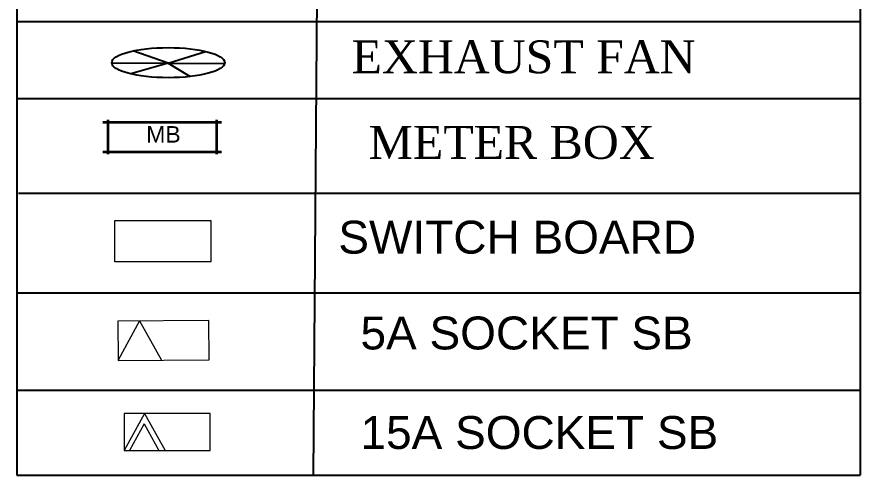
# Model space of a CAD drawing. Header units: inches. Extents: x 463 to 1759, y 367 to 863.
# Drawn here: x 1055.8 to 1294.8, y 461.3 to 591.3 of the extents above; entities that cross this region are included whole.
import ezdxf
from ezdxf.enums import TextEntityAlignment as Align

# ---------------------------------------------------------------- set-up
doc = ezdxf.new("R2010")
doc.units = ezdxf.units.IN
doc.header["$LTSCALE"] = 0.5
doc.header["$MEASUREMENT"] = 0
doc.layers.get('0').update_dxf_attribs({"true_color": 0xf5a14d})
for name, color, linetype, lineweight in [('elec', 215, 'Continuous', 25), ('SITE', 247, 'Continuous', 35), ('text', 7, 'Continuous', 30), ('Wall', 7, 'Continuous', 40), ('walls', 22, 'Continuous', 40), ('working', 6, 'Continuous', 18)]:
    doc.layers.add(name, color=color, linetype=linetype, lineweight=lineweight)
doc.styles.add('ARIAL', font='arial.ttf')
doc.styles.get("Standard").update_dxf_attribs({"font": 'arialbd.ttf'})

# ---------------------------------------------------------------- blocks, each defined once
blk = doc.blocks.new('ex')
at = {"layer": 'elec'}
for p, q in [((39762.07, -58738.64), (39761.93, -58756.58)), ((39762, -58747.61), (39760.29, -58741.66)), ((39762, -58747.61), (39763.94, -58742.01)), ((39762, -58747.61), (39759.87, -58751.12)), ((39762, -58747.61), (39763.87, -58753.54))]:
    blk.add_line(p, q, dxfattribs=at)
blk.add_ellipse((39762.07, -58747.61), major_axis=(0, 8.97), ratio=0.266457, dxfattribs=at)
blk = doc.blocks.new('A$C1F9F7E1D')
at = {"layer": 'Wall', "color": 7, "lineweight": 35, "ltscale": 10}
for points in [[(-8.66, 3.75), (-8.66, -3.61)], [(14.42, 3.75), (14.42, -3.61)], [(-9.75, 3.22), (15.47, 3.22)], [(-9.75, -3.08), (15.47, -3.08)]]:
    blk.add_lwpolyline(points, dxfattribs=at)
at = {"layer": 'Wall', "color": 7, "style": 'ARIAL'}
blk.add_text('MB ', height=3.503, dxfattribs=at).set_placement((3.84, 0.63), align=Align.MIDDLE)

msp = doc.modelspace()

# ---------------------------------------------------------------- linework, layer by layer
at = {"lineweight": 5}
for p, q in [((1090.545, 505.031), (1084.542, 493.871)), ((1090.545, 505.031), (1096.797, 493.916)), ((1091.968, 478.822), (1086.229, 468.28)), ((1091.968, 478.822), (1097.836, 468.265)), ((1091.885, 475.853), (1087.755, 468.265)), ((1091.885, 475.853), (1096.103, 468.265))]:
    msp.add_line(p, q, dxfattribs=at)
for points in [[(1110.82, 521.751), (1083.619, 521.751), (1083.619, 533.521), (1110.82, 533.521)], [(1110.247, 505.131), (1084.486, 505), (1084.542, 493.854), (1110.304, 493.984)], [(1110.63, 478.822), (1086.229, 478.822), (1086.229, 468.265), (1110.63, 468.265)]]:
    msp.add_lwpolyline(points, close=True, dxfattribs=at)
at = {"layer": 'SITE', "color": 7, "lineweight": 25, "true_color": 0xffffff}
for p, q in [((1055.862, 647.623), (1055.862, 461.308)), ((1139.866, 461.308), (1141.385, 647.623)), ((1294.839, 647.623), (1294.839, 461.308)), ((1055.834, 589.928), (1294.839, 589.928)), ((1055.862, 568.09), (1294.839, 568.09))]:
    msp.add_line(p, q, dxfattribs=at)
at = {"layer": 'SITE', "color": 7, "lineweight": 25}
for p, q in [((1056.255, 541.274), (1294.839, 541.274)), ((1055.862, 512.961), (1294.839, 512.961)), ((1055.862, 485.415), (1294.839, 485.415)), ((1055.862, 461.308), (1294.839, 461.308))]:
    msp.add_line(p, q, dxfattribs=at)

# ---------------------------------------------------------------- block references
at = {"layer": 'walls', "color": 7, "true_color": 0xffffff, "xscale": 1.783825771229848, "yscale": 1.783825771229848, "zscale": 1.783825771229848, "rotation": 90.00762163800249}
msp.add_blockref('ex', (-103687.329, -70364.285), dxfattribs=at)
at = {"layer": 'working', "xscale": 1.333280295758503, "yscale": 1.333280295758503, "zscale": 1.333280295758503}
msp.add_blockref('A$C1F9F7E1D', (1093.166, 557.102), dxfattribs=at)

# ---------------------------------------------------------------- texts
at = {"layer": 'text', "ltscale": 0.1, "style": 'ARIAL'}
msp.add_text('SWITCH BOARD', height=9.33296, dxfattribs=at).set_placement((1146.949, 524.122))
at = {"layer": 'text', "color": 7, "ltscale": 0.1, "true_color": 0xffffff, "insert": (1150.705, 584.597), "char_height": 9.33296, "width": 114.11718, "attachment_point": 1, "style": 'ARIAL'}
msp.add_mtext('{\\fTimes New Roman|b0|i0|c0|p18;EXHAUST FAN}', dxfattribs=at)
at = {"layer": 'text', "ltscale": 0.1, "insert": (1155.552, 560.327), "char_height": 9.33296, "width": 99.30618, "attachment_point": 1, "style": 'ARIAL'}
msp.add_mtext('{\\fTimes New Roman|b0|i0|c0|p18;METER BOX}', dxfattribs=at)
at = {"layer": 'Wall', "lineweight": 5, "char_height": 9.33, "attachment_point": 1}
for s, insert in [('{\\fArial|b0|i0|c0|p34;5A SOCKET SB}', (1153.225, 506.281)), ('{\\fArial|b0|i0|c0|p34;15A SOCKET SB}', (1153.225, 478.062))]:
    msp.add_mtext_dynamic_manual_height_columns(s, width=141.53266, gutter_width=90, heights=[0], dxfattribs=dict(at, insert=insert))

doc.saveas('drawing.dxf')
